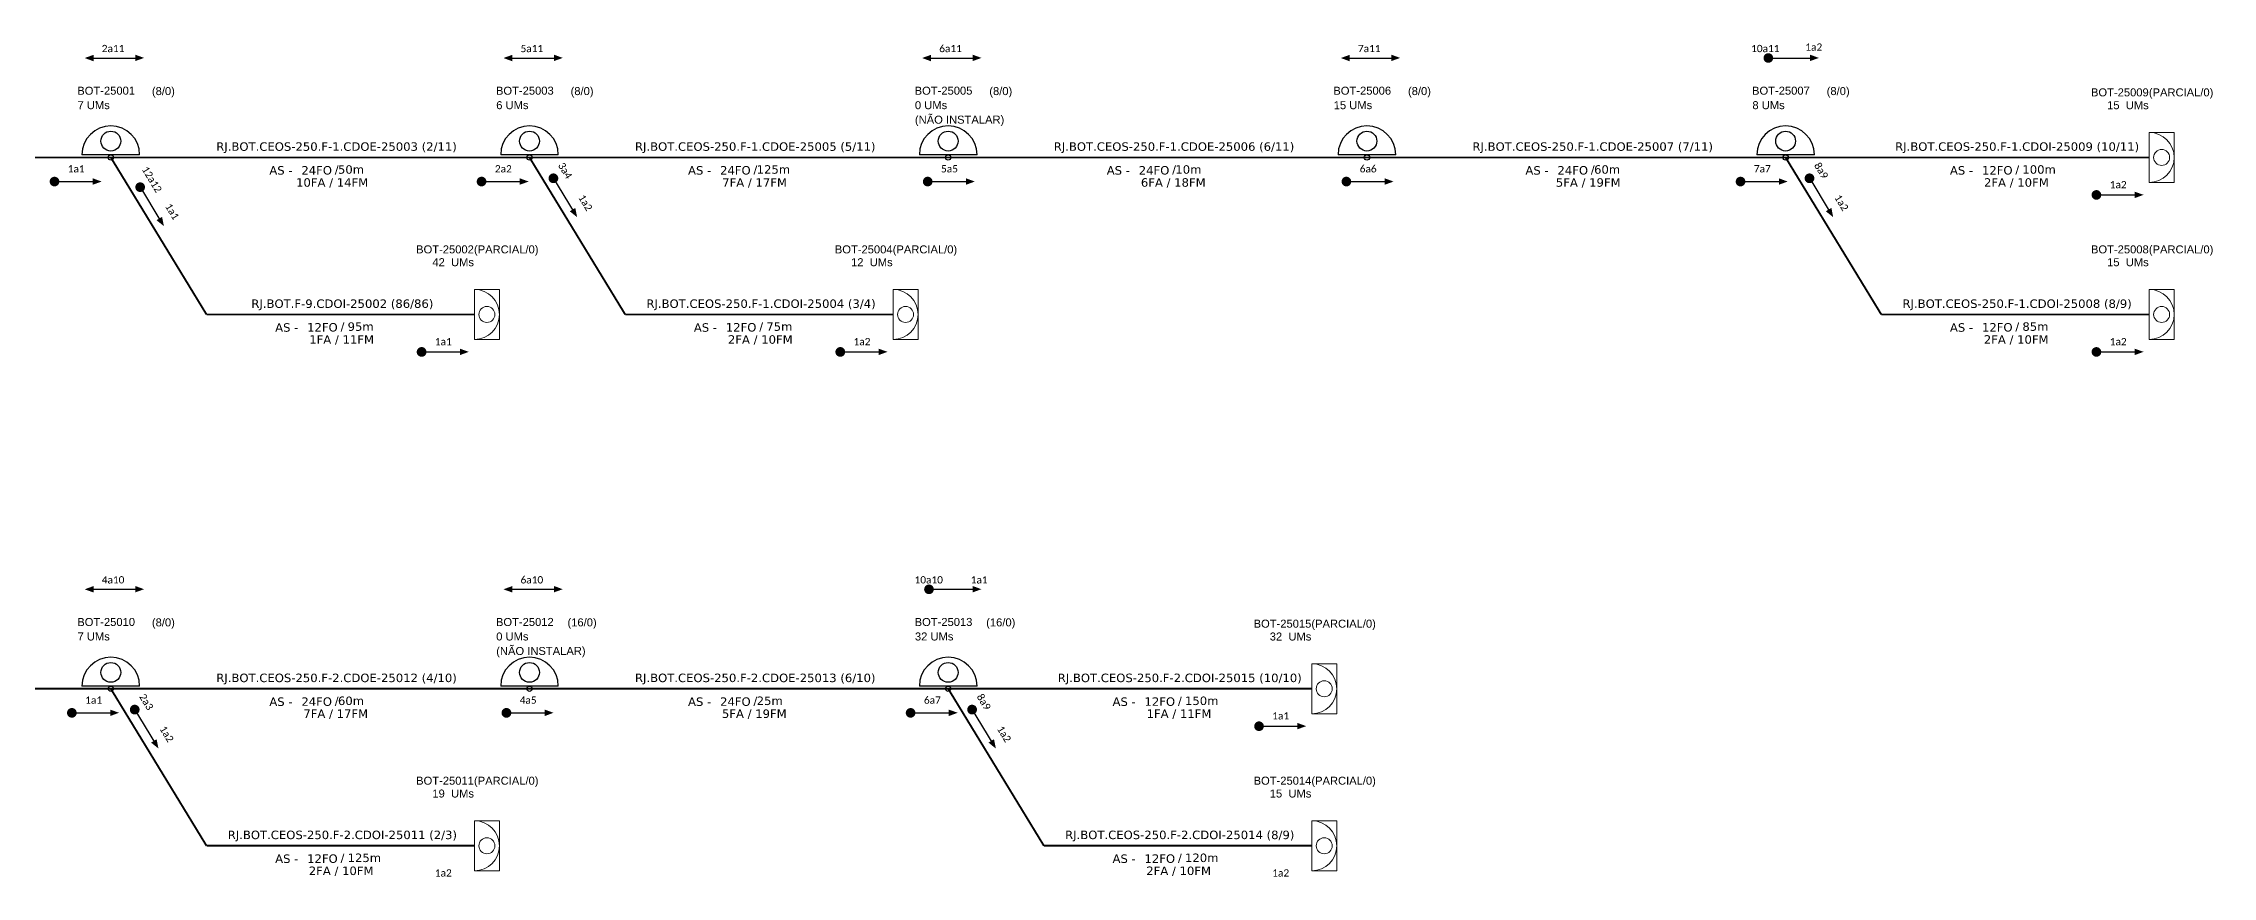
# Model space of a CAD drawing. Header units: metres. Extents: x 0 to 843, y -1 to 595.
# Drawn here: x 260.7 to 499.3, y 215.6 to 307.2 of the extents above; entities that cross this region are included whole.
import ezdxf
from ezdxf.enums import TextEntityAlignment as Align

# ---------------------------------------------------------------- set-up
doc = ezdxf.new("R2010")
doc.units = ezdxf.units.M
for name, color, linetype, lineweight in [("20.0-LEGENDA DOS CDO'S", 1, 'Continuous', 0), ('20.1-CDO_INTERIOR', 1, 'Continuous', 0), ('20.2-CDO_POSTE', 1, 'Continuous', 5), ('40.1-ETIQUETAS', 1, 'Continuous', 20)]:
    doc.layers.add(name, color=color, linetype=linetype, lineweight=lineweight)
for name, color, linetype in [('CABO OPTICO EXISTENTE', 5, 'Continuous'), ('CAP a instalar', 1, 'Continuous'), ('CD de instalação futura', 8, 'Continuous'), ('SETA', 7, 'Continuous')]:
    doc.layers.add(name, color=color, linetype=linetype)
doc.styles.add('ARIAL', font='arial.ttf')
doc.styles.add('siredit', font='verdana.ttf')
doc.styles.get("Standard").update_dxf_attribs({"font": 'arial.ttf'})
doc.linetypes.add('FENCELINE1', pattern='A,0.25,-0.1,[133,ltypeshp.shx,S=0.1,R=0,X=-0.1,Y=0],-0.1,1', length=1.45)

# ---------------------------------------------------------------- blocks, each defined once
blk = doc.blocks.new('CDOE-TEXTO PADRÃO')
at = {"layer": "20.0-LEGENDA DOS CDO'S", "color": 0, "style": 'ARIAL'}
for tag, p in [('CDO_N', (0.49, 7.39)), ('CORDOALHA', (0.5, 4.33)), ('SAP', (0.51, 1.67)), ('SPLITER_1', (0.59, -0.91)), ('SPLITER_2', (0.6, -3.55)), ('(XX-XX_F)S', (0.54, -8.29)), ('(XX-XX_L)S', (0.55, -10.83)), ('UMS', (0.55, -13.15))]:
    blk.add_attdef(tag, p, '', height=1.7, rotation=0.118, dxfattribs=at)
blk.add_attdef('FIBRAS_UTILIZADAS', text='', height=1.7, rotation=0.118, dxfattribs=at).set_placement((19.77, 7.43), align=Align.CENTER)
blk = doc.blocks.new('ETIQUETA_RS5F')
at = {"layer": '40.1-ETIQUETAS', "color": 0, "style": 'siredit'}
blk.add_text('/', height=1.5, dxfattribs=at).set_placement((1.55, -1.95), align=Align.MIDDLE_RIGHT)
for tag, p in [('ETIQUETA_R_PRIMARIA', (1.18, 4.1)), ('ETIQUETA_R_SECUNDARIA', (1.18, 2.1)), ('F_ATIVAS/F_MORTAS', (1.11, -4.24))]:
    blk.add_attdef(tag, text='', height=1.5, dxfattribs=at).set_placement(p, align=Align.MIDDLE_CENTER)
for tag, p in [('TIPO_CABO', (-6.62, -2.12)), ('CAP_CABO', (0.37, -2.09))]:
    blk.add_attdef(tag, text='', height=1.5, dxfattribs=at).set_placement(p, align=Align.MIDDLE_RIGHT)
blk.add_attdef('METROS', text='', height=1.5, dxfattribs=at).set_placement((2.11, -1.95), align=Align.MIDDLE_LEFT)
for tag, p in [('FUSÃO_1', (0.82, -8.39)), ('FUSÃO_2', (0.82, -10.6)), ('FUSÃO_3', (0.82, -12.93)), ('FUSÃO_4', (0.82, -15.14)), ('FUSÃO_5', (0.82, -17.16))]:
    blk.add_attdef(tag, text='', height=1.5, dxfattribs=at).set_placement(p, align=Align.CENTER)
blk = doc.blocks.new('CDOI_INT')
at = {"layer": '20.1-CDO_INTERIOR', "color": 0, "lineweight": 18}
blk.add_lwpolyline([(4.25, -4.25), (4.25, 4.25), (0, 4.25), (0, -4.25)], close=True, dxfattribs=at)
blk.add_circle((2.12, 0), 1.36, dxfattribs=at)
blk.add_arc((0, 0), 4.25, 270, 90, dxfattribs=at)
at = {"layer": "20.0-LEGENDA DOS CDO'S", "color": 0, "style": 'ARIAL'}
for tag, p in [('CDO_N', (-0.08, 10.38)), ('SPLITER_1', (21.18, 10.38)), ('SAP', (-0.08, 6.23)), ('SURVEY', (-0.08, 8.2)), ('SPLITER_2', (21.19, 8.68)), ('1:XX', (5.94, -2.22)), ('UMS', (5.94, -4.24))]:
    blk.add_attdef(tag, p, '', height=1.36, dxfattribs=at)
blk.add_attdef('FIBRAS_UTILIZADAS', text='', height=1.36, dxfattribs=at).set_placement((15.34, 10.38), align=Align.CENTER)

msp = doc.modelspace()

# ---------------------------------------------------------------- linework, layer by layer
at = {"color": 7}
for p, q in [((271.28, 294.96), (264.94, 294.96)), ((317.34, 294.96), (311, 294.96)), ((271.28, 236.52), (264.94, 236.52)), ((363.4, 236.52), (357.06, 236.52))]:
    msp.add_line(p, q, dxfattribs=at)
at = {"color": 8}
for p, q in [((363.4, 294.96), (357.06, 294.96)), ((317.34, 236.52), (311, 236.52))]:
    msp.add_line(p, q, dxfattribs=at)
at = {"color": 1}
for p, q in [((409.46, 294.96), (403.13, 294.96)), ((455.52, 294.96), (449.19, 294.96))]:
    msp.add_line(p, q, dxfattribs=at)
at = {"const_width": 0.532}
for points in [[(450.19, 305.6, 1), (450.72, 305.6, 1)], [(261.65, 292.01, 1), (262.18, 292.01, 1)], [(271.2, 291.62, 1), (271.48, 291.17, 1)], [(308.63, 292.01, 1), (309.16, 292.01, 1)], [(316.66, 292.6, 1), (316.94, 292.14, 1)], [(357.71, 292.01, 1), (358.24, 292.01, 1)], [(403.77, 292.01, 1), (404.3, 292.01, 1)], [(447.13, 292.01, 1), (447.66, 292.01, 1)], [(454.84, 292.6, 1), (455.12, 292.14, 1)], [(357.85, 247.16, 1), (358.38, 247.16, 1)], [(263.56, 233.57, 1), (264.09, 233.57, 1)], [(270.6, 234.16, 1), (270.88, 233.7, 1)], [(311.36, 233.57, 1), (311.9, 233.57, 1)], [(355.83, 233.57, 1), (356.36, 233.57, 1)], [(362.72, 234.16, 1), (363, 233.7, 1)]]:
    msp.add_lwpolyline(points, format="xyb", close=True, dxfattribs=at)
at = {"color": 8, "const_width": 0.532}
for points in [[(486.28, 290.54, 1), (486.81, 290.54, 1)], [(302.03, 273.27, 1), (302.57, 273.27, 1)], [(348.09, 273.27, 1), (348.63, 273.27, 1)], [(486.28, 273.27, 1), (486.81, 273.27, 1)], [(394.16, 232.1, 1), (394.69, 232.1, 1)]]:
    msp.add_lwpolyline(points, format="xyb", close=True, dxfattribs=at)
at = {"color": 7}
for centre, radius in [((268.11, 296.46), 1.09), ((314.17, 296.46), 1.09), ((406.29, 296.46), 1.09), ((452.35, 296.46), 1.09), ((268.11, 294.66), 0.293), ((314.17, 294.66), 0.293), ((268.11, 238.02), 1.09), ((360.23, 238.02), 1.09), ((268.11, 236.22), 0.293), ((360.23, 236.22), 0.293)]:
    msp.add_circle(centre, radius, dxfattribs=at)
at = {"color": 8}
for centre, radius in [((360.23, 296.46), 1.09), ((360.23, 294.66), 0.293), ((314.17, 238.02), 1.09), ((314.17, 236.22), 0.293)]:
    msp.add_circle(centre, radius, dxfattribs=at)
at = {"color": 1}
for centre in [(406.29, 294.66), (452.35, 294.66)]:
    msp.add_circle(centre, 0.293, dxfattribs=at)
at = {"color": 7}
for centre in [(268.11, 294.96), (314.17, 294.96), (406.29, 294.96), (452.35, 294.96), (268.11, 236.52), (360.23, 236.52)]:
    msp.add_arc(centre, 3.17, 0, 180, dxfattribs=at)
at = {"color": 8}
for centre in [(360.23, 294.96), (314.17, 236.52)]:
    msp.add_arc(centre, 3.17, 0, 180, dxfattribs=at)
at = {"layer": 'CAP a instalar', "color": 7, "linetype": 'FENCELINE1', "ltscale": 6, "const_width": 0.213}
for points in [[(222.05, 294.66), (268.11, 294.66)], [(268.11, 294.66), (314.17, 294.66)], [(314.17, 294.66), (360.23, 294.66)], [(360.23, 294.66), (406.29, 294.66)], [(406.29, 294.66), (452.35, 294.66)], [(222.05, 236.22), (268.11, 236.22)], [(268.11, 236.22), (314.17, 236.22)], [(314.17, 236.22), (360.23, 236.22)]]:
    msp.add_lwpolyline(points, dxfattribs=at)
at = {"layer": 'CAP a instalar', "color": 8, "linetype": 'FENCELINE1', "ltscale": 6, "const_width": 0.213}
for points in [[(268.11, 294.66), (278.64, 277.39)], [(314.17, 294.66), (324.7, 277.39)], [(452.35, 294.66), (462.88, 277.39)], [(452.35, 294.66), (492.35, 294.66)], [(278.64, 277.39), (308.11, 277.39)], [(324.7, 277.39), (354.17, 277.39)], [(462.88, 277.39), (492.35, 277.39)], [(268.11, 236.22), (278.64, 218.95)], [(360.23, 236.22), (370.76, 218.95)], [(360.23, 236.22), (400.23, 236.22)], [(278.64, 218.95), (308.11, 218.95)], [(370.76, 218.95), (400.23, 218.95)]]:
    msp.add_lwpolyline(points, dxfattribs=at)
at = {"layer": 'SETA'}
for points in [[(266.21, 305.6), (270.79, 305.6)], [(312.28, 305.6), (316.85, 305.6)], [(358.34, 305.6), (362.91, 305.6)], [(404.4, 305.6), (408.97, 305.6)], [(450.46, 305.6), (455.03, 305.6)], [(261.91, 292.01), (266.49, 292.01)], [(271.25, 291.54), (273.63, 287.63)], [(308.89, 292.01), (313.47, 292.01)], [(316.71, 292.52), (319.09, 288.6)], [(357.98, 292.01), (362.55, 292.01)], [(404.04, 292.01), (408.61, 292.01)], [(447.4, 292.01), (451.98, 292.01)], [(454.89, 292.52), (457.27, 288.6)], [(266.21, 247.16), (270.79, 247.16)], [(312.28, 247.16), (316.85, 247.16)], [(358.34, 247.16), (362.91, 247.16)], [(270.65, 234.08), (273.03, 230.17)], [(362.77, 234.08), (365.15, 230.17)], [(263.83, 233.57), (268.4, 233.57)], [(311.63, 233.57), (316.21, 233.57)], [(356.09, 233.57), (360.67, 233.57)]]:
    msp.add_lwpolyline(points, dxfattribs=at)
at = {"layer": 'SETA', "color": 8}
for points in [[(486.54, 290.54), (491.12, 290.54)], [(302.3, 273.27), (306.88, 273.27)], [(348.36, 273.27), (352.94, 273.27)], [(486.54, 273.27), (491.12, 273.27)], [(394.42, 232.1), (399, 232.1)]]:
    msp.add_lwpolyline(points, dxfattribs=at)
at = {"layer": 'SETA'}
for points in [[(266.21, 305.24), (265.24, 305.6), (266.21, 305.95)], [(270.79, 305.97), (271.77, 305.61), (270.79, 305.26)], [(312.28, 305.24), (311.3, 305.6), (312.28, 305.95)], [(316.85, 305.97), (317.83, 305.61), (316.85, 305.26)], [(358.34, 305.24), (357.36, 305.6), (358.34, 305.95)], [(362.91, 305.97), (363.89, 305.61), (362.91, 305.26)], [(404.4, 305.24), (403.42, 305.6), (404.4, 305.95)], [(408.97, 305.97), (409.95, 305.61), (408.97, 305.26)], [(455.03, 305.97), (456.01, 305.61), (455.03, 305.26)], [(266.12, 292.37), (267.1, 292.01), (266.12, 291.66)], [(313.1, 292.37), (314.08, 292.01), (313.1, 291.66)], [(362.19, 292.37), (363.16, 292.01), (362.19, 291.66)], [(408.25, 292.37), (409.22, 292.01), (408.25, 291.66)], [(451.61, 292.37), (452.58, 292.01), (451.61, 291.66)], [(319.21, 289.11), (319.41, 288.09), (318.6, 288.74)], [(457.39, 289.11), (457.59, 288.09), (456.78, 288.74)], [(273.75, 288.13), (273.95, 287.11), (273.14, 287.76)], [(266.21, 246.81), (265.24, 247.16), (266.21, 247.52)], [(270.79, 247.53), (271.77, 247.17), (270.79, 246.82)], [(312.28, 246.81), (311.3, 247.16), (312.28, 247.52)], [(316.85, 247.53), (317.83, 247.17), (316.85, 246.82)], [(362.91, 247.53), (363.89, 247.17), (362.91, 246.82)], [(268.04, 233.93), (269.01, 233.58), (268.04, 233.22)], [(315.84, 233.93), (316.81, 233.58), (315.84, 233.22)], [(360.3, 233.93), (361.28, 233.58), (360.3, 233.22)], [(273.15, 230.67), (273.35, 229.65), (272.54, 230.3)], [(365.27, 230.67), (365.47, 229.65), (364.66, 230.3)]]:
    msp.add_solid(points, dxfattribs=at)
at = {"layer": 'SETA', "color": 8}
for points in [[(490.75, 290.9), (491.73, 290.55), (490.75, 290.19)], [(306.51, 273.63), (307.49, 273.28), (306.51, 272.92)], [(352.57, 273.63), (353.55, 273.28), (352.57, 272.92)], [(490.75, 273.63), (491.73, 273.28), (490.75, 272.92)], [(398.63, 232.47), (399.61, 232.11), (398.63, 231.76)]]:
    msp.add_solid(points, dxfattribs=at)

# ---------------------------------------------------------------- block references
at = {"layer": '20.2-CDO_POSTE', "color": 7}
ref = msp.add_blockref('CDOE-TEXTO PADRÃO', (268.2, 295.67), dxfattribs=dict(at, xscale=0.5174928015232088, yscale=0.5174928015232088, zscale=0.5174928015232088))
ref.add_attrib('CDO_N', 'BOT-25001', (264.42, 301.56), dxfattribs={"layer": "20.0-LEGENDA DOS CDO'S", "color": 0, "height": 0.88, "rotation": 0.118, "style": 'ARIAL'})
ref.add_attrib('CORDOALHA', '7 UMs', (264.45, 299.97), dxfattribs={"layer": "20.0-LEGENDA DOS CDO'S", "color": 0, "height": 0.88, "rotation": 0.118, "style": 'ARIAL'})
ref.add_attrib('FIBRAS_UTILIZADAS', '       (8/0)', dxfattribs={"layer": "20.0-LEGENDA DOS CDO'S", "color": 0, "height": 0.8797, "rotation": 0.118, "style": 'ARIAL'}).set_placement((272.7, 301.52), align=Align.CENTER)
ref = msp.add_blockref('CDOE-TEXTO PADRÃO', (314.26, 295.67), dxfattribs=dict(at, xscale=0.5174928015232088, yscale=0.5174928015232088, zscale=0.5174928015232088))
ref.add_attrib('CDO_N', 'BOT-25003', (310.48, 301.56), dxfattribs={"layer": "20.0-LEGENDA DOS CDO'S", "color": 0, "height": 0.88, "rotation": 0.118, "style": 'ARIAL'})
ref.add_attrib('CORDOALHA', '6 UMs', (310.51, 299.97), dxfattribs={"layer": "20.0-LEGENDA DOS CDO'S", "color": 0, "height": 0.88, "rotation": 0.118, "style": 'ARIAL'})
ref.add_attrib('FIBRAS_UTILIZADAS', '       (8/0)', dxfattribs={"layer": "20.0-LEGENDA DOS CDO'S", "color": 0, "height": 0.8797, "rotation": 0.118, "style": 'ARIAL'}).set_placement((318.76, 301.52), align=Align.CENTER)
at = {"layer": '20.2-CDO_POSTE', "color": 8}
ref = msp.add_blockref('CDOE-TEXTO PADRÃO', (360.32, 295.67), dxfattribs=dict(at, xscale=0.5174928015232088, yscale=0.5174928015232088, zscale=0.5174928015232088))
ref.add_attrib('CDO_N', 'BOT-25005', (356.54, 301.56), dxfattribs={"layer": "20.0-LEGENDA DOS CDO'S", "color": 0, "height": 0.88, "rotation": 0.118, "style": 'ARIAL'})
ref.add_attrib('CORDOALHA', '0 UMs', (356.57, 299.97), dxfattribs={"layer": "20.0-LEGENDA DOS CDO'S", "color": 0, "height": 0.88, "rotation": 0.118, "style": 'ARIAL'})
ref.add_attrib('SAP', '(NÃO INSTALAR)', (356.57, 298.37), dxfattribs={"layer": "20.0-LEGENDA DOS CDO'S", "color": 0, "height": 0.8797, "rotation": 0.118, "style": 'ARIAL'})
ref.add_attrib('FIBRAS_UTILIZADAS', '       (8/0)', dxfattribs={"layer": "20.0-LEGENDA DOS CDO'S", "color": 0, "height": 0.8797, "rotation": 0.118, "style": 'ARIAL'}).set_placement((364.82, 301.52), align=Align.CENTER)
at = {"layer": '20.2-CDO_POSTE', "color": 7}
ref = msp.add_blockref('CDOE-TEXTO PADRÃO', (406.38, 295.67), dxfattribs=dict(at, xscale=0.5174928015232088, yscale=0.5174928015232088, zscale=0.5174928015232088))
ref.add_attrib('CDO_N', 'BOT-25006', (402.6, 301.56), dxfattribs={"layer": "20.0-LEGENDA DOS CDO'S", "color": 0, "height": 0.88, "rotation": 0.118, "style": 'ARIAL'})
ref.add_attrib('CORDOALHA', '15 UMs', (402.64, 299.97), dxfattribs={"layer": "20.0-LEGENDA DOS CDO'S", "color": 0, "height": 0.88, "rotation": 0.118, "style": 'ARIAL'})
ref.add_attrib('FIBRAS_UTILIZADAS', '       (8/0)', dxfattribs={"layer": "20.0-LEGENDA DOS CDO'S", "color": 0, "height": 0.8797, "rotation": 0.118, "style": 'ARIAL'}).set_placement((410.88, 301.52), align=Align.CENTER)
ref = msp.add_blockref('CDOE-TEXTO PADRÃO', (452.44, 295.67), dxfattribs=dict(at, xscale=0.5174928015232088, yscale=0.5174928015232088, zscale=0.5174928015232088))
ref.add_attrib('CDO_N', 'BOT-25007', (448.66, 301.56), dxfattribs={"layer": "20.0-LEGENDA DOS CDO'S", "color": 0, "height": 0.88, "rotation": 0.118, "style": 'ARIAL'})
ref.add_attrib('CORDOALHA', '8 UMs', (448.7, 299.97), dxfattribs={"layer": "20.0-LEGENDA DOS CDO'S", "color": 0, "height": 0.88, "rotation": 0.118, "style": 'ARIAL'})
ref.add_attrib('FIBRAS_UTILIZADAS', '       (8/0)', dxfattribs={"layer": "20.0-LEGENDA DOS CDO'S", "color": 0, "height": 0.8797, "rotation": 0.118, "style": 'ARIAL'}).set_placement((456.94, 301.52), align=Align.CENTER)
ref = msp.add_blockref('CDOE-TEXTO PADRÃO', (268.2, 237.23), dxfattribs=dict(at, xscale=0.5174928015232088, yscale=0.5174928015232088, zscale=0.5174928015232088))
ref.add_attrib('CDO_N', 'BOT-25010', (264.42, 243.12), dxfattribs={"layer": "20.0-LEGENDA DOS CDO'S", "color": 0, "height": 0.88, "rotation": 0.118, "style": 'ARIAL'})
ref.add_attrib('CORDOALHA', '7 UMs', (264.45, 241.53), dxfattribs={"layer": "20.0-LEGENDA DOS CDO'S", "color": 0, "height": 0.88, "rotation": 0.118, "style": 'ARIAL'})
ref.add_attrib('FIBRAS_UTILIZADAS', '       (8/0)', dxfattribs={"layer": "20.0-LEGENDA DOS CDO'S", "color": 0, "height": 0.8797, "rotation": 0.118, "style": 'ARIAL'}).set_placement((272.7, 243.08), align=Align.CENTER)
at = {"layer": '20.2-CDO_POSTE', "color": 8}
ref = msp.add_blockref('CDOE-TEXTO PADRÃO', (314.26, 237.23), dxfattribs=dict(at, xscale=0.5174928015232088, yscale=0.5174928015232088, zscale=0.5174928015232088))
ref.add_attrib('CDO_N', 'BOT-25012', (310.48, 243.12), dxfattribs={"layer": "20.0-LEGENDA DOS CDO'S", "color": 0, "height": 0.88, "rotation": 0.118, "style": 'ARIAL'})
ref.add_attrib('CORDOALHA', '0 UMs', (310.51, 241.53), dxfattribs={"layer": "20.0-LEGENDA DOS CDO'S", "color": 0, "height": 0.88, "rotation": 0.118, "style": 'ARIAL'})
ref.add_attrib('SAP', '(NÃO INSTALAR)', (310.51, 239.93), dxfattribs={"layer": "20.0-LEGENDA DOS CDO'S", "color": 0, "height": 0.8797, "rotation": 0.118, "style": 'ARIAL'})
ref.add_attrib('FIBRAS_UTILIZADAS', '       (16/0)', dxfattribs={"layer": "20.0-LEGENDA DOS CDO'S", "color": 0, "height": 0.8797, "rotation": 0.118, "style": 'ARIAL'}).set_placement((318.76, 243.08), align=Align.CENTER)
at = {"layer": '20.2-CDO_POSTE', "color": 7}
ref = msp.add_blockref('CDOE-TEXTO PADRÃO', (360.32, 237.23), dxfattribs=dict(at, xscale=0.5174928015232088, yscale=0.5174928015232088, zscale=0.5174928015232088))
ref.add_attrib('CDO_N', 'BOT-25013', (356.54, 243.12), dxfattribs={"layer": "20.0-LEGENDA DOS CDO'S", "color": 0, "height": 0.88, "rotation": 0.118, "style": 'ARIAL'})
ref.add_attrib('CORDOALHA', '32 UMs', (356.57, 241.53), dxfattribs={"layer": "20.0-LEGENDA DOS CDO'S", "color": 0, "height": 0.88, "rotation": 0.118, "style": 'ARIAL'})
ref.add_attrib('FIBRAS_UTILIZADAS', '       (16/0)', dxfattribs={"layer": "20.0-LEGENDA DOS CDO'S", "color": 0, "height": 0.8797, "rotation": 0.118, "style": 'ARIAL'}).set_placement((364.82, 243.08), align=Align.CENTER)
at = {"layer": 'CAP a instalar', "color": 7, "linetype": 'FENCELINE1', "ltscale": 7}
ref = msp.add_blockref('ETIQUETA_RS5F', (292.21, 294.55), dxfattribs=dict(at, xscale=0.6209913520138781, yscale=0.6209913520138781, zscale=0.6209913520138781))
ref.add_attrib('ETIQUETA_R_SECUNDARIA', 'RJ.BOT.CEOS-250.F-1.CDOE-25003 (2/11)', dxfattribs={"layer": '40.1-ETIQUETAS', "color": 0, "height": 0.9315, "style": 'siredit'}).set_placement((292.94, 295.86), align=Align.MIDDLE_CENTER)
ref.add_attrib('TIPO_CABO', 'AS -', dxfattribs={"layer": '40.1-ETIQUETAS', "color": 0, "height": 0.931, "style": 'siredit'}).set_placement((288.1, 293.24), align=Align.MIDDLE_RIGHT)
ref.add_attrib('CAP_CABO', '24FO', dxfattribs={"layer": '40.1-ETIQUETAS', "color": 0, "height": 0.931, "style": 'siredit'}).set_placement((292.44, 293.25), align=Align.MIDDLE_RIGHT)
ref.add_attrib('METROS', '50m', dxfattribs={"layer": '40.1-ETIQUETAS', "color": 0, "height": 0.931, "style": 'siredit'}).set_placement((293.1, 293.34), align=Align.MIDDLE_LEFT)
ref.add_attrib('F_ATIVAS/F_MORTAS', '10FA / 14FM', dxfattribs={"layer": '40.1-ETIQUETAS', "color": 0, "height": 0.9315, "style": 'siredit'}).set_placement((292.46, 291.91), align=Align.MIDDLE_CENTER)
ref = msp.add_blockref('ETIQUETA_RS5F', (338.27, 294.55), dxfattribs=dict(at, xscale=0.6209913520138781, yscale=0.6209913520138781, zscale=0.6209913520138781))
ref.add_attrib('ETIQUETA_R_SECUNDARIA', 'RJ.BOT.CEOS-250.F-1.CDOE-25005 (5/11)', dxfattribs={"layer": '40.1-ETIQUETAS', "color": 0, "height": 0.9315, "style": 'siredit'}).set_placement((339, 295.86), align=Align.MIDDLE_CENTER)
ref.add_attrib('TIPO_CABO', 'AS -', dxfattribs={"layer": '40.1-ETIQUETAS', "color": 0, "height": 0.931, "style": 'siredit'}).set_placement((334.16, 293.24), align=Align.MIDDLE_RIGHT)
ref.add_attrib('CAP_CABO', '24FO', dxfattribs={"layer": '40.1-ETIQUETAS', "color": 0, "height": 0.931, "style": 'siredit'}).set_placement((338.5, 293.25), align=Align.MIDDLE_RIGHT)
ref.add_attrib('METROS', '125m', dxfattribs={"layer": '40.1-ETIQUETAS', "color": 0, "height": 0.931, "style": 'siredit'}).set_placement((339.16, 293.34), align=Align.MIDDLE_LEFT)
ref.add_attrib('F_ATIVAS/F_MORTAS', '7FA / 17FM', dxfattribs={"layer": '40.1-ETIQUETAS', "color": 0, "height": 0.931, "style": 'siredit'}).set_placement((338.93, 291.91), align=Align.MIDDLE_CENTER)
ref = msp.add_blockref('ETIQUETA_RS5F', (384.33, 294.55), dxfattribs=dict(at, xscale=0.6209913520138781, yscale=0.6209913520138781, zscale=0.6209913520138781))
ref.add_attrib('ETIQUETA_R_SECUNDARIA', 'RJ.BOT.CEOS-250.F-1.CDOE-25006 (6/11)', dxfattribs={"layer": '40.1-ETIQUETAS', "color": 0, "height": 0.9315, "style": 'siredit'}).set_placement((385.07, 295.86), align=Align.MIDDLE_CENTER)
ref.add_attrib('TIPO_CABO', 'AS -', dxfattribs={"layer": '40.1-ETIQUETAS', "color": 0, "height": 0.931, "style": 'siredit'}).set_placement((380.22, 293.24), align=Align.MIDDLE_RIGHT)
ref.add_attrib('CAP_CABO', '24FO', dxfattribs={"layer": '40.1-ETIQUETAS', "color": 0, "height": 0.931, "style": 'siredit'}).set_placement((384.56, 293.25), align=Align.MIDDLE_RIGHT)
ref.add_attrib('METROS', '10m', dxfattribs={"layer": '40.1-ETIQUETAS', "color": 0, "height": 0.931, "style": 'siredit'}).set_placement((385.22, 293.34), align=Align.MIDDLE_LEFT)
ref.add_attrib('F_ATIVAS/F_MORTAS', '6FA / 18FM', dxfattribs={"layer": '40.1-ETIQUETAS', "color": 0, "height": 0.931, "style": 'siredit'}).set_placement((384.99, 291.91), align=Align.MIDDLE_CENTER)
ref = msp.add_blockref('ETIQUETA_RS5F', (430.39, 294.55), dxfattribs=dict(at, xscale=0.6209913520138781, yscale=0.6209913520138781, zscale=0.6209913520138781))
ref.add_attrib('ETIQUETA_R_SECUNDARIA', 'RJ.BOT.CEOS-250.F-1.CDOE-25007 (7/11)', dxfattribs={"layer": '40.1-ETIQUETAS', "color": 0, "height": 0.9315, "style": 'siredit'}).set_placement((431.13, 295.86), align=Align.MIDDLE_CENTER)
ref.add_attrib('TIPO_CABO', 'AS -', dxfattribs={"layer": '40.1-ETIQUETAS', "color": 0, "height": 0.931, "style": 'siredit'}).set_placement((426.28, 293.24), align=Align.MIDDLE_RIGHT)
ref.add_attrib('CAP_CABO', '24FO', dxfattribs={"layer": '40.1-ETIQUETAS', "color": 0, "height": 0.931, "style": 'siredit'}).set_placement((430.62, 293.25), align=Align.MIDDLE_RIGHT)
ref.add_attrib('METROS', '60m', dxfattribs={"layer": '40.1-ETIQUETAS', "color": 0, "height": 0.931, "style": 'siredit'}).set_placement((431.28, 293.34), align=Align.MIDDLE_LEFT)
ref.add_attrib('F_ATIVAS/F_MORTAS', '5FA / 19FM', dxfattribs={"layer": '40.1-ETIQUETAS', "color": 0, "height": 0.931, "style": 'siredit'}).set_placement((430.64, 291.91), align=Align.MIDDLE_CENTER)
at = {"layer": 'CAP a instalar', "color": 8, "linetype": 'FENCELINE1', "ltscale": 7}
ref = msp.add_blockref('ETIQUETA_RS5F', (477.09, 294.55), dxfattribs=dict(at, xscale=0.620991352013394, yscale=0.620991352013394, zscale=0.620991352013394))
ref.add_attrib('ETIQUETA_R_SECUNDARIA', 'RJ.BOT.CEOS-250.F-1.CDOI-25009 (10/11)', dxfattribs={"layer": 'CABO OPTICO EXISTENTE', "color": 0, "height": 0.9315, "style": 'siredit'}).set_placement((477.82, 295.86), align=Align.MIDDLE_CENTER)
ref.add_attrib('TIPO_CABO', 'AS -', dxfattribs={"layer": '40.1-ETIQUETAS', "color": 0, "height": 0.931, "style": 'siredit'}).set_placement((472.98, 293.24), align=Align.MIDDLE_RIGHT)
ref.add_attrib('CAP_CABO', '12FO', dxfattribs={"layer": '40.1-ETIQUETAS', "color": 0, "height": 0.931, "style": 'siredit'}).set_placement((477.32, 293.25), align=Align.MIDDLE_RIGHT)
ref.add_attrib('METROS', '100m', dxfattribs={"layer": '40.1-ETIQUETAS', "color": 0, "height": 0.931, "style": 'siredit'}).set_placement((478.4, 293.34), align=Align.MIDDLE_LEFT)
ref.add_attrib('F_ATIVAS/F_MORTAS', '2FA / 10FM', dxfattribs={"layer": '40.1-ETIQUETAS', "color": 0, "height": 0.931, "style": 'siredit'}).set_placement((477.74, 291.91), align=Align.MIDDLE_CENTER)
ref = msp.add_blockref('ETIQUETA_RS5F', (292.85, 277.28), dxfattribs=dict(at, xscale=0.620991352013394, yscale=0.620991352013394, zscale=0.620991352013394))
ref.add_attrib('ETIQUETA_R_SECUNDARIA', 'RJ.BOT.F-9.CDOI-25002 (86/86)', dxfattribs={"layer": 'CABO OPTICO EXISTENTE', "color": 0, "height": 0.9315, "style": 'siredit'}).set_placement((293.58, 278.58), align=Align.MIDDLE_CENTER)
ref.add_attrib('TIPO_CABO', 'AS -', dxfattribs={"layer": '40.1-ETIQUETAS', "color": 0, "height": 0.931, "style": 'siredit'}).set_placement((288.74, 275.96), align=Align.MIDDLE_RIGHT)
ref.add_attrib('CAP_CABO', '12FO', dxfattribs={"layer": '40.1-ETIQUETAS', "color": 0, "height": 0.931, "style": 'siredit'}).set_placement((293.07, 275.98), align=Align.MIDDLE_RIGHT)
ref.add_attrib('METROS', '95m', dxfattribs={"layer": '40.1-ETIQUETAS', "color": 0, "height": 0.931, "style": 'siredit'}).set_placement((294.16, 276.06), align=Align.MIDDLE_LEFT)
ref.add_attrib('F_ATIVAS/F_MORTAS', '1FA / 11FM', dxfattribs={"layer": '40.1-ETIQUETAS', "color": 0, "height": 0.931, "style": 'siredit'}).set_placement((293.5, 274.64), align=Align.MIDDLE_CENTER)
ref = msp.add_blockref('ETIQUETA_RS5F', (338.91, 277.28), dxfattribs=dict(at, xscale=0.620991352013394, yscale=0.620991352013394, zscale=0.620991352013394))
ref.add_attrib('ETIQUETA_R_SECUNDARIA', 'RJ.BOT.CEOS-250.F-1.CDOI-25004 (3/4)', dxfattribs={"layer": 'CABO OPTICO EXISTENTE', "color": 0, "height": 0.9315, "style": 'siredit'}).set_placement((339.64, 278.58), align=Align.MIDDLE_CENTER)
ref.add_attrib('TIPO_CABO', 'AS -', dxfattribs={"layer": '40.1-ETIQUETAS', "color": 0, "height": 0.931, "style": 'siredit'}).set_placement((334.8, 275.96), align=Align.MIDDLE_RIGHT)
ref.add_attrib('CAP_CABO', '12FO', dxfattribs={"layer": '40.1-ETIQUETAS', "color": 0, "height": 0.931, "style": 'siredit'}).set_placement((339.13, 275.98), align=Align.MIDDLE_RIGHT)
ref.add_attrib('METROS', '75m', dxfattribs={"layer": '40.1-ETIQUETAS', "color": 0, "height": 0.931, "style": 'siredit'}).set_placement((340.22, 276.06), align=Align.MIDDLE_LEFT)
ref.add_attrib('F_ATIVAS/F_MORTAS', '2FA / 10FM', dxfattribs={"layer": '40.1-ETIQUETAS', "color": 0, "height": 0.931, "style": 'siredit'}).set_placement((339.56, 274.64), align=Align.MIDDLE_CENTER)
ref = msp.add_blockref('ETIQUETA_RS5F', (477.09, 277.28), dxfattribs=dict(at, xscale=0.620991352013394, yscale=0.620991352013394, zscale=0.620991352013394))
ref.add_attrib('ETIQUETA_R_SECUNDARIA', 'RJ.BOT.CEOS-250.F-1.CDOI-25008 (8/9)', dxfattribs={"layer": 'CABO OPTICO EXISTENTE', "color": 0, "height": 0.9315, "style": 'siredit'}).set_placement((477.82, 278.58), align=Align.MIDDLE_CENTER)
ref.add_attrib('TIPO_CABO', 'AS -', dxfattribs={"layer": '40.1-ETIQUETAS', "color": 0, "height": 0.931, "style": 'siredit'}).set_placement((472.98, 275.96), align=Align.MIDDLE_RIGHT)
ref.add_attrib('CAP_CABO', '12FO', dxfattribs={"layer": '40.1-ETIQUETAS', "color": 0, "height": 0.931, "style": 'siredit'}).set_placement((477.32, 275.98), align=Align.MIDDLE_RIGHT)
ref.add_attrib('METROS', '85m', dxfattribs={"layer": '40.1-ETIQUETAS', "color": 0, "height": 0.931, "style": 'siredit'}).set_placement((478.4, 276.06), align=Align.MIDDLE_LEFT)
ref.add_attrib('F_ATIVAS/F_MORTAS', '2FA / 10FM', dxfattribs={"layer": '40.1-ETIQUETAS', "color": 0, "height": 0.931, "style": 'siredit'}).set_placement((477.72, 274.64), align=Align.MIDDLE_CENTER)
at = {"layer": 'CAP a instalar', "color": 7, "linetype": 'FENCELINE1', "ltscale": 7}
ref = msp.add_blockref('ETIQUETA_RS5F', (292.21, 236.11), dxfattribs=dict(at, xscale=0.6209913520138781, yscale=0.6209913520138781, zscale=0.6209913520138781))
ref.add_attrib('ETIQUETA_R_SECUNDARIA', 'RJ.BOT.CEOS-250.F-2.CDOE-25012 (4/10)', dxfattribs={"layer": '40.1-ETIQUETAS', "color": 0, "height": 0.9315, "style": 'siredit'}).set_placement((292.94, 237.42), align=Align.MIDDLE_CENTER)
ref.add_attrib('TIPO_CABO', 'AS -', dxfattribs={"layer": '40.1-ETIQUETAS', "color": 0, "height": 0.931, "style": 'siredit'}).set_placement((288.1, 234.8), align=Align.MIDDLE_RIGHT)
ref.add_attrib('CAP_CABO', '24FO', dxfattribs={"layer": '40.1-ETIQUETAS', "color": 0, "height": 0.931, "style": 'siredit'}).set_placement((292.44, 234.81), align=Align.MIDDLE_RIGHT)
ref.add_attrib('METROS', '60m', dxfattribs={"layer": '40.1-ETIQUETAS', "color": 0, "height": 0.931, "style": 'siredit'}).set_placement((293.1, 234.9), align=Align.MIDDLE_LEFT)
ref.add_attrib('F_ATIVAS/F_MORTAS', '7FA / 17FM', dxfattribs={"layer": '40.1-ETIQUETAS', "color": 0, "height": 0.931, "style": 'siredit'}).set_placement((292.85, 233.48), align=Align.MIDDLE_CENTER)
ref = msp.add_blockref('ETIQUETA_RS5F', (338.27, 236.11), dxfattribs=dict(at, xscale=0.6209913520138781, yscale=0.6209913520138781, zscale=0.6209913520138781))
ref.add_attrib('ETIQUETA_R_SECUNDARIA', 'RJ.BOT.CEOS-250.F-2.CDOE-25013 (6/10)', dxfattribs={"layer": '40.1-ETIQUETAS', "color": 0, "height": 0.9315, "style": 'siredit'}).set_placement((339, 237.42), align=Align.MIDDLE_CENTER)
ref.add_attrib('TIPO_CABO', 'AS -', dxfattribs={"layer": '40.1-ETIQUETAS', "color": 0, "height": 0.931, "style": 'siredit'}).set_placement((334.16, 234.8), align=Align.MIDDLE_RIGHT)
ref.add_attrib('CAP_CABO', '24FO', dxfattribs={"layer": '40.1-ETIQUETAS', "color": 0, "height": 0.931, "style": 'siredit'}).set_placement((338.5, 234.81), align=Align.MIDDLE_RIGHT)
ref.add_attrib('METROS', '25m', dxfattribs={"layer": '40.1-ETIQUETAS', "color": 0, "height": 0.931, "style": 'siredit'}).set_placement((339.16, 234.9), align=Align.MIDDLE_LEFT)
ref.add_attrib('F_ATIVAS/F_MORTAS', '5FA / 19FM', dxfattribs={"layer": '40.1-ETIQUETAS', "color": 0, "height": 0.931, "style": 'siredit'}).set_placement((338.9, 233.48), align=Align.MIDDLE_CENTER)
at = {"layer": 'CAP a instalar', "color": 8, "linetype": 'FENCELINE1', "ltscale": 7}
ref = msp.add_blockref('ETIQUETA_RS5F', (384.97, 236.11), dxfattribs=dict(at, xscale=0.620991352013394, yscale=0.620991352013394, zscale=0.620991352013394))
ref.add_attrib('ETIQUETA_R_SECUNDARIA', 'RJ.BOT.CEOS-250.F-2.CDOI-25015 (10/10)', dxfattribs={"layer": 'CABO OPTICO EXISTENTE', "color": 0, "height": 0.9315, "style": 'siredit'}).set_placement((385.7, 237.42), align=Align.MIDDLE_CENTER)
ref.add_attrib('TIPO_CABO', 'AS -', dxfattribs={"layer": '40.1-ETIQUETAS', "color": 0, "height": 0.931, "style": 'siredit'}).set_placement((380.86, 234.8), align=Align.MIDDLE_RIGHT)
ref.add_attrib('CAP_CABO', '12FO', dxfattribs={"layer": '40.1-ETIQUETAS', "color": 0, "height": 0.931, "style": 'siredit'}).set_placement((385.19, 234.81), align=Align.MIDDLE_RIGHT)
ref.add_attrib('METROS', '150m', dxfattribs={"layer": '40.1-ETIQUETAS', "color": 0, "height": 0.931, "style": 'siredit'}).set_placement((386.28, 234.9), align=Align.MIDDLE_LEFT)
ref.add_attrib('F_ATIVAS/F_MORTAS', '1FA / 11FM', dxfattribs={"layer": '40.1-ETIQUETAS', "color": 0, "height": 0.931, "style": 'siredit'}).set_placement((385.62, 233.48), align=Align.MIDDLE_CENTER)
ref = msp.add_blockref('ETIQUETA_RS5F', (292.85, 218.84), dxfattribs=dict(at, xscale=0.620991352013394, yscale=0.620991352013394, zscale=0.620991352013394))
ref.add_attrib('ETIQUETA_R_SECUNDARIA', 'RJ.BOT.CEOS-250.F-2.CDOI-25011 (2/3)', dxfattribs={"layer": 'CABO OPTICO EXISTENTE', "color": 0, "height": 0.9315, "style": 'siredit'}).set_placement((293.58, 220.15), align=Align.MIDDLE_CENTER)
ref.add_attrib('TIPO_CABO', 'AS -', dxfattribs={"layer": '40.1-ETIQUETAS', "color": 0, "height": 0.931, "style": 'siredit'}).set_placement((288.74, 217.53), align=Align.MIDDLE_RIGHT)
ref.add_attrib('CAP_CABO', '12FO', dxfattribs={"layer": '40.1-ETIQUETAS', "color": 0, "height": 0.931, "style": 'siredit'}).set_placement((293.07, 217.54), align=Align.MIDDLE_RIGHT)
ref.add_attrib('METROS', '125m', dxfattribs={"layer": '40.1-ETIQUETAS', "color": 0, "height": 0.931, "style": 'siredit'}).set_placement((294.16, 217.63), align=Align.MIDDLE_LEFT)
ref.add_attrib('F_ATIVAS/F_MORTAS', '2FA / 10FM', dxfattribs={"layer": '40.1-ETIQUETAS', "color": 0, "height": 0.931, "style": 'siredit'}).set_placement((293.45, 216.2), align=Align.MIDDLE_CENTER)
ref = msp.add_blockref('ETIQUETA_RS5F', (384.97, 218.84), dxfattribs=dict(at, xscale=0.620991352013394, yscale=0.620991352013394, zscale=0.620991352013394))
ref.add_attrib('ETIQUETA_R_SECUNDARIA', 'RJ.BOT.CEOS-250.F-2.CDOI-25014 (8/9)', dxfattribs={"layer": 'CABO OPTICO EXISTENTE', "color": 0, "height": 0.9315, "style": 'siredit'}).set_placement((385.7, 220.15), align=Align.MIDDLE_CENTER)
ref.add_attrib('TIPO_CABO', 'AS -', dxfattribs={"layer": '40.1-ETIQUETAS', "color": 0, "height": 0.931, "style": 'siredit'}).set_placement((380.86, 217.53), align=Align.MIDDLE_RIGHT)
ref.add_attrib('CAP_CABO', '12FO', dxfattribs={"layer": '40.1-ETIQUETAS', "color": 0, "height": 0.931, "style": 'siredit'}).set_placement((385.19, 217.54), align=Align.MIDDLE_RIGHT)
ref.add_attrib('METROS', '120m', dxfattribs={"layer": '40.1-ETIQUETAS', "color": 0, "height": 0.931, "style": 'siredit'}).set_placement((386.28, 217.63), align=Align.MIDDLE_LEFT)
ref.add_attrib('F_ATIVAS/F_MORTAS', '2FA / 10FM', dxfattribs={"layer": '40.1-ETIQUETAS', "color": 0, "height": 0.931, "style": 'siredit'}).set_placement((385.58, 216.2), align=Align.MIDDLE_CENTER)
at = {"layer": 'CD de instalação futura', "color": 8, "ltscale": 11}
ref = msp.add_blockref('CDOI_INT', (492.35, 294.66), dxfattribs=dict(at, xscale=0.64708761415403, yscale=0.64708761415403, zscale=0.64708761415403))
ref.add_attrib('CDO_N', 'BOT-25009', dxfattribs={"layer": "20.0-LEGENDA DOS CDO'S", "color": 0, "height": 0.88, "style": 'ARIAL'}).set_placement((492.3, 301.38), align=Align.RIGHT)
ref.add_attrib('FIBRAS_UTILIZADAS', '    (PARCIAL/0)', dxfattribs={"layer": "20.0-LEGENDA DOS CDO'S", "color": 0, "height": 0.8785, "style": 'ARIAL'}).set_placement((495.18, 301.38), align=Align.CENTER)
ref.add_attrib('SURVEY', '15  UMs', dxfattribs={"layer": "20.0-LEGENDA DOS CDO'S", "color": 0, "height": 0.88, "style": 'ARIAL'}).set_placement((492.3, 299.97), align=Align.RIGHT)
ref = msp.add_blockref('CDOI_INT', (308.11, 277.39), dxfattribs=dict(at, xscale=0.64708761415403, yscale=0.64708761415403, zscale=0.64708761415403))
ref.add_attrib('CDO_N', 'BOT-25002', dxfattribs={"layer": "20.0-LEGENDA DOS CDO'S", "color": 0, "height": 0.88, "style": 'ARIAL'}).set_placement((308.05, 284.11), align=Align.RIGHT)
ref.add_attrib('FIBRAS_UTILIZADAS', '    (PARCIAL/0)', dxfattribs={"layer": "20.0-LEGENDA DOS CDO'S", "color": 0, "height": 0.8785, "style": 'ARIAL'}).set_placement((310.93, 284.11), align=Align.CENTER)
ref.add_attrib('SURVEY', '42  UMs', dxfattribs={"layer": "20.0-LEGENDA DOS CDO'S", "color": 0, "height": 0.88, "style": 'ARIAL'}).set_placement((308.06, 282.7), align=Align.RIGHT)
ref = msp.add_blockref('CDOI_INT', (354.17, 277.39), dxfattribs=dict(at, xscale=0.64708761415403, yscale=0.64708761415403, zscale=0.64708761415403))
ref.add_attrib('CDO_N', 'BOT-25004', dxfattribs={"layer": "20.0-LEGENDA DOS CDO'S", "color": 0, "height": 0.88, "style": 'ARIAL'}).set_placement((354.11, 284.11), align=Align.RIGHT)
ref.add_attrib('FIBRAS_UTILIZADAS', '    (PARCIAL/0)', dxfattribs={"layer": "20.0-LEGENDA DOS CDO'S", "color": 0, "height": 0.8785, "style": 'ARIAL'}).set_placement((356.99, 284.11), align=Align.CENTER)
ref.add_attrib('SURVEY', '12  UMs', dxfattribs={"layer": "20.0-LEGENDA DOS CDO'S", "color": 0, "height": 0.88, "style": 'ARIAL'}).set_placement((354.12, 282.7), align=Align.RIGHT)
ref = msp.add_blockref('CDOI_INT', (492.35, 277.39), dxfattribs=dict(at, xscale=0.64708761415403, yscale=0.64708761415403, zscale=0.64708761415403))
ref.add_attrib('CDO_N', 'BOT-25008', dxfattribs={"layer": "20.0-LEGENDA DOS CDO'S", "color": 0, "height": 0.88, "style": 'ARIAL'}).set_placement((492.3, 284.11), align=Align.RIGHT)
ref.add_attrib('FIBRAS_UTILIZADAS', '    (PARCIAL/0)', dxfattribs={"layer": "20.0-LEGENDA DOS CDO'S", "color": 0, "height": 0.8785, "style": 'ARIAL'}).set_placement((495.18, 284.11), align=Align.CENTER)
ref.add_attrib('SURVEY', '15  UMs', dxfattribs={"layer": "20.0-LEGENDA DOS CDO'S", "color": 0, "height": 0.88, "style": 'ARIAL'}).set_placement((492.3, 282.7), align=Align.RIGHT)
ref = msp.add_blockref('CDOI_INT', (400.23, 236.22), dxfattribs=dict(at, xscale=0.64708761415403, yscale=0.64708761415403, zscale=0.64708761415403))
ref.add_attrib('CDO_N', 'BOT-25015', dxfattribs={"layer": "20.0-LEGENDA DOS CDO'S", "color": 0, "height": 0.88, "style": 'ARIAL'}).set_placement((400.18, 242.94), align=Align.RIGHT)
ref.add_attrib('FIBRAS_UTILIZADAS', '    (PARCIAL/0)', dxfattribs={"layer": "20.0-LEGENDA DOS CDO'S", "color": 0, "height": 0.8785, "style": 'ARIAL'}).set_placement((403.05, 242.94), align=Align.CENTER)
ref.add_attrib('SURVEY', '32  UMs', dxfattribs={"layer": "20.0-LEGENDA DOS CDO'S", "color": 0, "height": 0.88, "style": 'ARIAL'}).set_placement((400.18, 241.53), align=Align.RIGHT)
ref = msp.add_blockref('CDOI_INT', (308.11, 218.95), dxfattribs=dict(at, xscale=0.64708761415403, yscale=0.64708761415403, zscale=0.64708761415403))
ref.add_attrib('CDO_N', 'BOT-25011', dxfattribs={"layer": "20.0-LEGENDA DOS CDO'S", "color": 0, "height": 0.88, "style": 'ARIAL'}).set_placement((308.05, 225.67), align=Align.RIGHT)
ref.add_attrib('FIBRAS_UTILIZADAS', '    (PARCIAL/0)', dxfattribs={"layer": "20.0-LEGENDA DOS CDO'S", "color": 0, "height": 0.8785, "style": 'ARIAL'}).set_placement((310.93, 225.67), align=Align.CENTER)
ref.add_attrib('SURVEY', '19  UMs', dxfattribs={"layer": "20.0-LEGENDA DOS CDO'S", "color": 0, "height": 0.88, "style": 'ARIAL'}).set_placement((308.06, 224.26), align=Align.RIGHT)
ref = msp.add_blockref('CDOI_INT', (400.23, 218.95), dxfattribs=dict(at, xscale=0.64708761415403, yscale=0.64708761415403, zscale=0.64708761415403))
ref.add_attrib('CDO_N', 'BOT-25014', dxfattribs={"layer": "20.0-LEGENDA DOS CDO'S", "color": 0, "height": 0.88, "style": 'ARIAL'}).set_placement((400.18, 225.67), align=Align.RIGHT)
ref.add_attrib('FIBRAS_UTILIZADAS', '    (PARCIAL/0)', dxfattribs={"layer": "20.0-LEGENDA DOS CDO'S", "color": 0, "height": 0.8785, "style": 'ARIAL'}).set_placement((403.05, 225.67), align=Align.CENTER)
ref.add_attrib('SURVEY', '15  UMs', dxfattribs={"layer": "20.0-LEGENDA DOS CDO'S", "color": 0, "height": 0.88, "style": 'ARIAL'}).set_placement((400.18, 224.26), align=Align.RIGHT)

# ---------------------------------------------------------------- texts
at = {"char_height": 0.7986, "width": 13.501, "attachment_point": 5}
for s, insert in [('\\C7;\\fCalibri|b0|i0|c0|p34;2a11', (268.36, 306.64)), ('\\C7;\\fCalibri|b0|i0|c0|p34;5a11', (314.43, 306.64)), ('\\C7;\\fCalibri|b0|i0|c0|p34;6a11', (360.49, 306.64)), ('\\C7;\\fCalibri|b0|i0|c0|p34;7a11', (406.55, 306.64)), ('\\C7;\\fCalibri|b0|i0|c0|p34;10a11', (450.12, 306.64)), ('\\fCalibri|b0|i0|c0|p34;1a2', (455.45, 306.8)), ('\\C7;\\fCalibri|b0|i0|c0|p34;1a1', (264.3, 293.41)), ('\\C7;\\fCalibri|b0|i0|c0|p34;2a2', (311.29, 293.41)), ('\\C7;\\fCalibri|b0|i0|c0|p34;5a5', (360.37, 293.41)), ('\\C7;\\fCalibri|b0|i0|c0|p34;6a6', (406.43, 293.41)), ('\\C7;\\fCalibri|b0|i0|c0|p34;7a7', (449.79, 293.41)), ('\\C7;\\fCalibri|b0|i0|c0|p34;4a10', (268.36, 248.2)), ('\\C7;\\fCalibri|b0|i0|c0|p34;6a10', (314.43, 248.2)), ('\\C7;\\fCalibri|b0|i0|c0|p34;10a10', (358.09, 248.2)), ('\\C7;\\fCalibri|b0|i0|c0|p34;1a1', (363.64, 248.2)), ('\\C7;\\fCalibri|b0|i0|c0|p34;1a1', (266.22, 234.97)), ('\\C7;\\fCalibri|b0|i0|c0|p34;4a5', (314.02, 234.97)), ('\\C7;\\fCalibri|b0|i0|c0|p34;6a7', (358.49, 234.97))]:
    msp.add_mtext(s, dxfattribs=dict(at, insert=insert))
at = {"char_height": 0.7986, "width": 13.501, "attachment_point": 5, "rotation": 301.2901}
for s, insert in [('\\C7;\\fCalibri|b0|i0|c0|p34;12a12', (272.63, 292.24)), ('\\C7;\\fCalibri|b0|i0|c0|p34;3a4', (318.09, 293.21)), ('\\C7;\\fCalibri|b0|i0|c0|p34;8a9', (456.27, 293.21)), ('\\C7;\\fCalibri|b0|i0|c0|p34;1a1', (274.86, 288.71)), ('\\C7;\\fCalibri|b0|i0|c0|p34;1a2', (320.32, 289.68)), ('\\C7;\\fCalibri|b0|i0|c0|p34;1a2', (458.5, 289.68)), ('\\C7;\\fCalibri|b0|i0|c0|p34;2a3', (272.02, 234.77)), ('\\C7;\\fCalibri|b0|i0|c0|p34;8a9', (364.15, 234.77)), ('\\C7;\\fCalibri|b0|i0|c0|p34;1a2', (274.26, 231.24)), ('\\C7;\\fCalibri|b0|i0|c0|p34;1a2', (366.38, 231.24))]:
    msp.add_mtext(s, dxfattribs=dict(at, insert=insert))
at = {"color": 8, "char_height": 0.7986, "width": 13.501, "attachment_point": 5}
for s, insert in [('\\fCalibri|b0|i0|c0|p34;1a2', (488.94, 291.67)), ('\\fCalibri|b0|i0|c0|p34;1a1', (304.69, 274.4)), ('\\fCalibri|b0|i0|c0|p34;1a2', (350.75, 274.4)), ('\\fCalibri|b0|i0|c0|p34;1a2', (488.94, 274.4)), ('\\fCalibri|b0|i0|c0|p34;1a1', (396.81, 233.24)), ('\\fCalibri|b0|i0|c0|p34;1a2', (304.69, 215.96)), ('\\fCalibri|b0|i0|c0|p34;1a2', (396.81, 215.96))]:
    msp.add_mtext(s, dxfattribs=dict(at, insert=insert))

doc.saveas('drawing.dxf')
